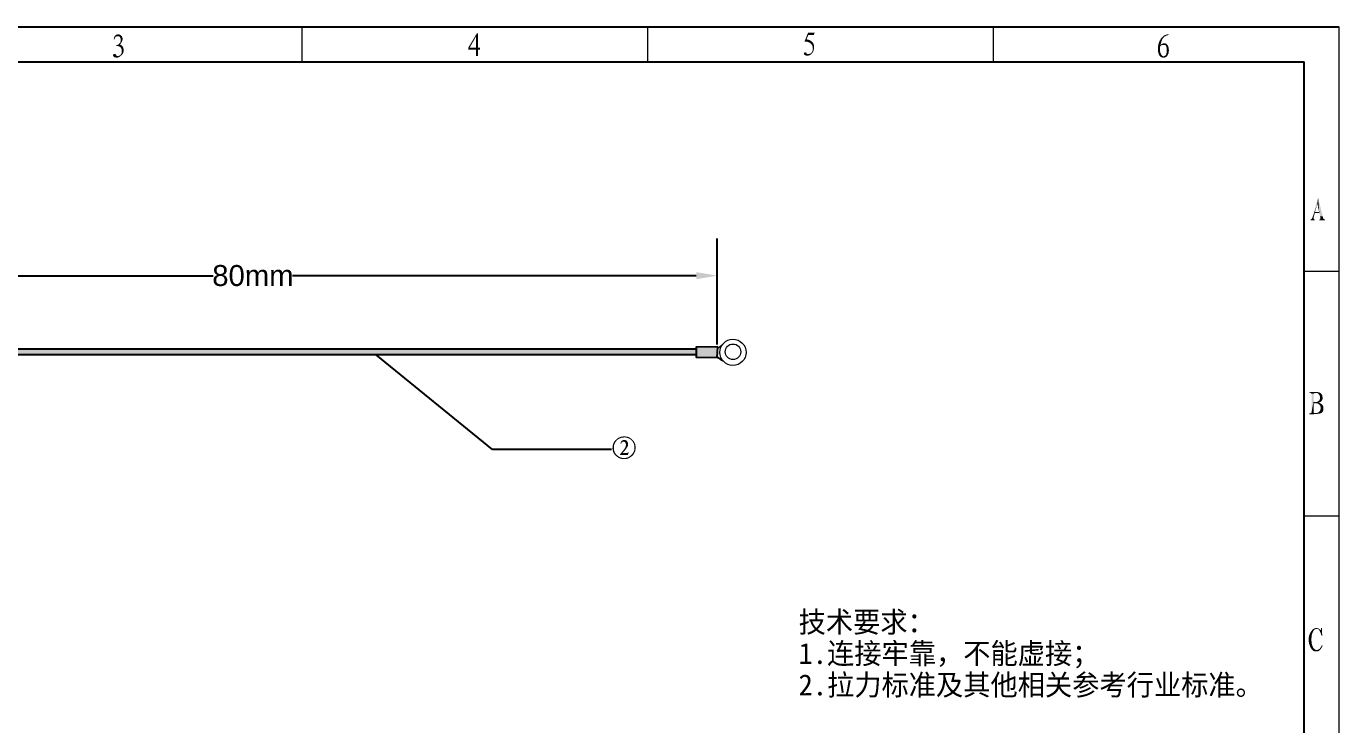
# Model space of a CAD drawing. Header units: millimetres. Extents: x 336 to 634, y 189 to 399.
# Drawn here: x 445.6 to 633.6, y 299.3 to 399.3 of the extents above; entities that cross this region are included whole.
import ezdxf

# ---------------------------------------------------------------- set-up
doc = ezdxf.new("R2010")
doc.units = ezdxf.units.MM
doc.dimstyles.get("Standard").update_dxf_attribs({"dimtxt": 3, "dimasz": 3, "dimexe": 0.18, "dimexo": 0.0625, "dimgap": 0.09, "dimtad": 1, "dimdsep": 46, "dimtxsty": 'Standard', "dimblk": '_FILLED', "dimblk1": '_FILLED', "dimblk2": '_FILLED', "dimcen": 0.09, "dimclrt": 5, "dimadec": 0, "dimazin": 0, "dimtol": 1, "dimtp": 0.01, "dimtm": 0.01, "dimtfac": 1, "dimtofl": 0, "dimtmove": 0, "dimatfit": 3, "dimldrblk": '_FILLED', "dimfxl": 1, "dimtolj": 1, "dimarcsym": 0})

# ---------------------------------------------------------------- blocks, each defined once
blk = doc.blocks.new('_FILLED')
at = {"color": 0, "linetype": 'ByBlock'}
blk.add_solid([(0, 0), (-1, 0.167), (-1, -0.167)], dxfattribs=at)
blk = doc.blocks.new('*D3')
at = {"color": 0, "lineweight": -2}
for p, q in [((411.54, 353.44), (411.54, 368.91)), ((544.51, 353.7), (544.51, 368.91)), ((414.54, 363.57), (472.34, 363.57)), ((541.51, 363.57), (483.72, 363.57))]:
    blk.add_line(p, q, dxfattribs=at)
at = {"layer": 'Defpoints', "color": 0}
for p in [(544.51, 363.57), (544.51, 351.84), (411.54, 351.58)]:
    blk.add_point(p, dxfattribs=at)
at = {"color": 0, "lineweight": -2, "xscale": 3, "yscale": 3, "zscale": 3, "rotation": 180}
blk.add_blockref('_FILLED', (411.54, 363.57), dxfattribs=at)
at = {"color": 0, "lineweight": -2, "xscale": 3, "yscale": 3, "zscale": 3}
blk.add_blockref('_FILLED', (544.51, 363.57), dxfattribs=at)
at = {"color": 0, "insert": (478.03, 363.57), "char_height": 3, "attachment_point": 5}
blk.add_mtext('\\A1;{\\fArial|b0|i0|c0|p32;80mm}', dxfattribs=at)

msp = doc.modelspace()

# ---------------------------------------------------------------- hatches: boundary and pattern name
h = msp.add_hatch(color=256)
h.set_gradient(color1=(255, 0, 0), one_color=1, tint=1)
h.paths.add_polyline_path([(414.52148, 353.0979), (541.51293, 353.0979), (541.51293, 352.23076), (414.52148, 352.23076)])
h = msp.add_hatch(color=256)
h.set_gradient(color1=(255, 255, 0), one_color=1, tint=1)
h.paths.add_polyline_path([(544.58008, 353.386), (541.51961, 353.35366), (541.51961, 351.91315), (544.51198, 351.84425)])

# ---------------------------------------------------------------- linework, layer by layer
at = {"color": 3, "linetype": 'Continuous'}
msp.add_line((336.54993, 399.17685), (633.54993, 399.17685), dxfattribs=at)
at = {"color": 7, "linetype": 'Continuous'}
for p, q in [((361.54993, 394.17685), (628.54993, 394.17685)), ((628.54993, 194.17685), (628.54993, 394.17685)), ((545.33191, 351.37568), (544.51541, 351.94141))]:
    msp.add_line(p, q, dxfattribs=at)
at = {"lineweight": 0}
msp.add_line((544.55673, 353.13816), (545.31239, 353.78531), dxfattribs=at)
for p, q in [((512.34032, 338.68534), (495.68128, 352.25347)), ((529.35272, 338.68534), (512.34032, 338.68534))]:
    msp.add_line(p, q)
at = {"color": 7, "linetype": 'Continuous', "const_width": 0.2}
for points in [[(485.04993, 394.17685), (485.04993, 399.17685)], [(534.54993, 394.17685), (534.54993, 399.17685)], [(584.04993, 394.17685), (584.04993, 399.17685)], [(628.54993, 364.17685), (633.54993, 364.17685)], [(628.54993, 329.17685), (633.54993, 329.17685)]]:
    msp.add_lwpolyline(points, dxfattribs=at)
at = {"color": 3, "linetype": 'Continuous', "const_width": 0.2}
msp.add_lwpolyline([(633.54993, 189.17685), (633.54993, 399.17685)], dxfattribs=at)
for points in [[(414.52148, 353.0979), (541.51293, 353.0979), (541.51293, 352.23076), (414.52148, 352.23076)], [(544.58008, 353.386), (541.51961, 353.35366), (541.51961, 351.91315), (544.51198, 351.84425)]]:
    msp.add_lwpolyline(points, close=True)
at = {"lineweight": 0}
for centre, radius in [((546.76948, 352.59222), 1.88323), ((546.77408, 352.6694), 1.1156)]:
    msp.add_circle(centre, radius, dxfattribs=at)
at = {"color": 3, "linetype": 'Continuous'}
for points in [[(458.25011, 397.51888), (458.09455, 397.38925), (458.12048, 397.54481)], [(458.09455, 397.38925), (458.25011, 397.51888), (458.22418, 397.38925)], [(458.27603, 397.62258), (458.12048, 397.54481), (458.1464, 397.67444)], [(458.12048, 397.54481), (458.27603, 397.62258), (458.25011, 397.51888)], [(458.37974, 397.75221), (458.1464, 397.67444), (458.19825, 397.77814)], [(458.37974, 397.75221), (458.32788, 397.70036), (458.1464, 397.67444)], [(458.1464, 397.67444), (458.32788, 397.70036), (458.27603, 397.62258)], [(458.58714, 397.85592), (458.19825, 397.77814), (458.25011, 397.88184)], [(458.58714, 397.85592), (458.50937, 397.82999), (458.19825, 397.77814)], [(458.50937, 397.82999), (458.43159, 397.80407), (458.19825, 397.77814)], [(458.19825, 397.77814), (458.43159, 397.80407), (458.37974, 397.75221)], [(459.20937, 397.90777), (458.25011, 397.88184), (458.32788, 397.95962)], [(458.58714, 397.85592), (458.25011, 397.88184), (459.20937, 397.90777)], [(459.02788, 398.0374), (459.13159, 397.98555), (458.32788, 397.95962)], [(459.02788, 398.0374), (458.32788, 397.95962), (458.40566, 398.0374)], [(458.32788, 397.95962), (459.13159, 397.98555), (459.20937, 397.90777)], [(458.40566, 398.0374), (458.48344, 398.06333), (458.95011, 398.08925)], [(458.40566, 398.0374), (458.95011, 398.08925), (459.02788, 398.0374)], [(458.95011, 398.08925), (458.48344, 398.06333), (458.56122, 398.08925)], [(458.87233, 398.11518), (458.56122, 398.08925), (458.71677, 398.11518)], [(458.56122, 398.08925), (458.87233, 398.11518), (458.95011, 398.08925)], [(458.69085, 397.85592), (458.58714, 397.85592), (459.20937, 397.90777)], [(458.79455, 397.85592), (458.69085, 397.85592), (459.20937, 397.90777)], [(458.87233, 397.82999), (458.79455, 397.85592), (459.20937, 397.90777)], [(458.82048, 396.68925), (458.89825, 396.79295), (459.15751, 396.87073)], [(458.82048, 396.68925), (459.15751, 396.87073), (459.00196, 396.66333)], [(458.87233, 397.82999), (459.20937, 397.90777), (459.28714, 397.80407)], [(459.28714, 397.80407), (458.95011, 397.77814), (458.87233, 397.82999)], [(459.15751, 396.87073), (458.89825, 396.79295), (459.00196, 396.89666)], [(459.00196, 397.70036), (458.95011, 397.77814), (459.28714, 397.80407)], [(459.00196, 397.70036), (459.28714, 397.80407), (459.339, 397.70036)], [(459.339, 397.70036), (459.05381, 397.62258), (459.00196, 397.70036)], [(459.00196, 396.89666), (459.05381, 397.02629), (459.26122, 397.05221)], [(459.00196, 396.89666), (459.26122, 397.05221), (459.15751, 396.87073)], [(459.05381, 397.62258), (459.339, 397.70036), (459.36492, 397.57073)], [(459.36492, 397.57073), (459.07974, 397.51888), (459.05381, 397.62258)], [(459.26122, 397.05221), (459.05381, 397.02629), (459.10566, 397.15592)], [(459.10566, 397.41518), (459.07974, 397.51888), (459.36492, 397.57073)], [(459.10566, 397.41518), (459.36492, 397.57073), (459.36492, 397.41518)], [(459.36492, 397.41518), (459.10566, 397.28555), (459.10566, 397.41518)], [(459.10566, 397.28555), (459.36492, 397.41518), (459.339, 397.2337)], [(459.339, 397.2337), (459.10566, 397.15592), (459.10566, 397.28555)], [(459.10566, 397.15592), (459.339, 397.2337), (459.26122, 397.05221)], [(510.26571, 398.27873), (509.98053, 397.81206), (508.89164, 396.25651)], [(510.26571, 398.27873), (508.89164, 396.25651), (510.11016, 398.27873)], [(508.89164, 396.25651), (509.98053, 397.81206), (509.07312, 396.23058)], [(509.98053, 396.23058), (509.98053, 397.81206), (510.26571, 398.27873)], [(509.98053, 396.23058), (510.26571, 398.27873), (510.26571, 396.23058)], [(557.56038, 398.02746), (557.01593, 397.09413), (557.50853, 398.33858)], [(557.56038, 398.02746), (557.30112, 397.40524), (557.01593, 397.09413)], [(557.30112, 397.40524), (557.56038, 397.35339), (557.01593, 397.09413)], [(557.56038, 397.35339), (557.76779, 397.27561), (557.01593, 397.09413)], [(557.76779, 397.27561), (557.94927, 397.17191), (557.01593, 397.09413)], [(557.17149, 397.09413), (557.01593, 397.09413), (557.94927, 397.17191)], [(557.30112, 397.06821), (557.17149, 397.09413), (557.94927, 397.17191)], [(557.43075, 397.04228), (557.30112, 397.06821), (557.94927, 397.17191)], [(557.43075, 397.04228), (557.94927, 397.17191), (558.10482, 397.04228)], [(558.10482, 397.04228), (557.53445, 397.01635), (557.43075, 397.04228)], [(557.50853, 398.33858), (558.46779, 398.33858), (557.56038, 398.02746)], [(557.66408, 396.9645), (557.53445, 397.01635), (558.10482, 397.04228)], [(557.56038, 398.02746), (558.46779, 398.33858), (558.33816, 398.02746)], [(557.74186, 396.91265), (557.66408, 396.9645), (558.10482, 397.04228)], [(557.74186, 396.91265), (558.10482, 397.04228), (558.23445, 396.91265)], [(558.23445, 396.91265), (557.84556, 396.8608), (557.74186, 396.91265)], [(557.92334, 396.78302), (557.84556, 396.8608), (558.23445, 396.91265)], [(557.92334, 396.78302), (558.23445, 396.91265), (558.31223, 396.73117)], [(608.10015, 397.00036), (607.71126, 396.79295), (607.78904, 397.02629)], [(608.10015, 397.00036), (608.0483, 396.84481), (607.71126, 396.79295)], [(607.71126, 396.79295), (608.0483, 396.84481), (607.99644, 396.71518)], [(608.152, 397.18184), (607.78904, 397.02629), (607.89274, 397.25962)], [(607.78904, 397.02629), (608.152, 397.18184), (608.10015, 397.00036)], [(608.22978, 397.36333), (607.89274, 397.25962), (608.02237, 397.46703)], [(607.89274, 397.25962), (608.22978, 397.36333), (608.152, 397.18184)], [(608.41126, 397.64851), (608.30756, 397.51888), (608.02237, 397.46703)], [(608.41126, 397.64851), (608.02237, 397.46703), (608.152, 397.64851)], [(608.02237, 397.46703), (608.30756, 397.51888), (608.22978, 397.36333)], [(608.54089, 397.77814), (608.152, 397.64851), (608.33348, 397.80407)], [(608.152, 397.64851), (608.54089, 397.77814), (608.41126, 397.64851)], [(608.80015, 397.9337), (608.33348, 397.80407), (608.51496, 397.95962)], [(608.80015, 397.9337), (608.67052, 397.85592), (608.33348, 397.80407)], [(608.33348, 397.80407), (608.67052, 397.85592), (608.54089, 397.77814)], [(609.13718, 398.01147), (608.51496, 397.95962), (608.69644, 398.0374)], [(609.13718, 398.01147), (608.9557, 397.98555), (608.51496, 397.95962)], [(608.51496, 397.95962), (608.9557, 397.98555), (608.80015, 397.9337)], [(608.69644, 398.0374), (608.90385, 398.11518), (609.13718, 398.1411)], [(608.69644, 398.0374), (609.13718, 398.1411), (609.13718, 398.01147)], [(458.40566, 395.2374), (458.01677, 395.18555), (458.06862, 395.2374)], [(458.01677, 395.18555), (458.40566, 395.2374), (458.43159, 395.18555)], [(458.43159, 395.18555), (458.48344, 395.10777), (458.01677, 395.08184)], [(458.43159, 395.18555), (458.01677, 395.08184), (458.01677, 395.18555)], [(458.01677, 395.05592), (458.01677, 395.08184), (458.48344, 395.10777)], [(458.0427, 395.00407), (458.01677, 395.05592), (458.48344, 395.10777)], [(458.0427, 395.00407), (458.48344, 395.10777), (458.50937, 395.00407)], [(458.50937, 395.00407), (458.06862, 394.95222), (458.0427, 395.00407)], [(458.35381, 395.26333), (458.06862, 395.2374), (458.12048, 395.28925)], [(458.06862, 395.2374), (458.35381, 395.26333), (458.40566, 395.2374)], [(459.00196, 394.95222), (458.06862, 394.95222), (458.50937, 395.00407)], [(459.00196, 394.95222), (458.12048, 394.90036), (458.06862, 394.95222)], [(458.27603, 395.31518), (458.12048, 395.28925), (458.19825, 395.31518)], [(458.12048, 395.28925), (458.27603, 395.31518), (458.35381, 395.26333)], [(458.12048, 394.90036), (459.00196, 394.95222), (458.8464, 394.87444)], [(458.58714, 396.58555), (459.23529, 396.5337), (458.48344, 396.45592)], [(458.58714, 396.58555), (458.48344, 396.45592), (458.48344, 396.58555)], [(458.69085, 396.45592), (458.48344, 396.45592), (459.23529, 396.5337)], [(459.00196, 394.95222), (458.50937, 395.00407), (458.71677, 395.02999)], [(459.13159, 396.61147), (458.58714, 396.58555), (458.69085, 396.6374)], [(458.58714, 396.58555), (459.13159, 396.61147), (459.23529, 396.5337)], [(459.00196, 396.66333), (458.69085, 396.6374), (458.82048, 396.68925)], [(458.69085, 396.6374), (459.00196, 396.66333), (459.13159, 396.61147)], [(458.69085, 396.45592), (459.23529, 396.5337), (459.31307, 396.42999)], [(459.31307, 396.42999), (458.8464, 396.40407), (458.69085, 396.45592)], [(459.00196, 394.95222), (458.71677, 395.02999), (458.89825, 395.05592)], [(458.8464, 396.40407), (459.31307, 396.42999), (459.39085, 396.35221)], [(459.39085, 396.35221), (458.97603, 396.32629), (458.8464, 396.40407)], [(459.18344, 395.10777), (458.89825, 395.05592), (459.02788, 395.1337)], [(458.89825, 395.05592), (459.18344, 395.10777), (459.00196, 394.95222)], [(459.07974, 396.24851), (458.97603, 396.32629), (459.39085, 396.35221)], [(459.02788, 395.1337), (459.10566, 395.2374), (459.339, 395.26333)], [(459.02788, 395.1337), (459.339, 395.26333), (459.18344, 395.10777)], [(459.07974, 396.24851), (459.39085, 396.35221), (459.4427, 396.24851)], [(459.4427, 396.24851), (459.15751, 396.14481), (459.07974, 396.24851)], [(459.339, 395.26333), (459.10566, 395.2374), (459.18344, 395.3411)], [(459.15751, 396.14481), (459.4427, 396.24851), (459.49455, 396.11888)], [(459.49455, 396.11888), (459.20937, 396.0411), (459.15751, 396.14481)], [(459.4427, 395.41888), (459.18344, 395.3411), (459.23529, 395.47073)], [(459.18344, 395.3411), (459.4427, 395.41888), (459.339, 395.26333)], [(459.20937, 396.0411), (459.49455, 396.11888), (459.52048, 395.96333)], [(459.52048, 395.96333), (459.26122, 395.88555), (459.20937, 396.0411)], [(459.49455, 395.60036), (459.23529, 395.47073), (459.26122, 395.60036)], [(459.23529, 395.47073), (459.49455, 395.60036), (459.4427, 395.41888)], [(459.26122, 395.88555), (459.52048, 395.96333), (459.52048, 395.78184)], [(459.52048, 395.78184), (459.26122, 395.75592), (459.26122, 395.88555)], [(459.26122, 395.60036), (459.26122, 395.75592), (459.52048, 395.78184)], [(459.26122, 395.60036), (459.52048, 395.78184), (459.49455, 395.60036)], [(509.07312, 396.23058), (508.89164, 395.91947), (508.89164, 396.25651)], [(510.26571, 396.23058), (510.5509, 396.23058), (508.89164, 395.91947)], [(509.98053, 396.23058), (510.26571, 396.23058), (508.89164, 395.91947)], [(509.07312, 396.23058), (509.98053, 396.23058), (508.89164, 395.91947)], [(509.98053, 395.91947), (508.89164, 395.91947), (510.5509, 396.23058)], [(510.26571, 395.91947), (509.98053, 395.91947), (510.5509, 396.23058)], [(510.26571, 395.91947), (509.98053, 395.01206), (509.98053, 395.91947)], [(509.98053, 395.01206), (510.26571, 395.91947), (510.26571, 395.01206)], [(510.26571, 395.91947), (510.5509, 396.23058), (510.5509, 395.91947)], [(557.32705, 395.38302), (556.91223, 395.35709), (556.93816, 395.40895)], [(556.93816, 395.30524), (556.91223, 395.35709), (557.32705, 395.38302)], [(557.24927, 395.48673), (556.93816, 395.43487), (556.96408, 395.48673)], [(556.93816, 395.43487), (557.24927, 395.48673), (557.30112, 395.43487)], [(557.30112, 395.43487), (556.93816, 395.40895), (556.93816, 395.43487)], [(556.93816, 395.40895), (557.30112, 395.43487), (557.32705, 395.38302)], [(556.93816, 395.30524), (557.32705, 395.38302), (557.35297, 395.27932)], [(557.35297, 395.27932), (556.96408, 395.25339), (556.93816, 395.30524)], [(557.19742, 395.51265), (556.96408, 395.48673), (557.01593, 395.51265)], [(556.96408, 395.48673), (557.19742, 395.51265), (557.24927, 395.48673)], [(557.35297, 395.27932), (557.97519, 395.27932), (556.96408, 395.25339)], [(556.99001, 395.20154), (556.96408, 395.25339), (557.97519, 395.27932)], [(556.99001, 395.20154), (557.97519, 395.27932), (557.81964, 395.17561)], [(557.81964, 395.17561), (557.04186, 395.14969), (556.99001, 395.20154)], [(557.01593, 395.51265), (557.11964, 395.53858), (557.19742, 395.51265)], [(557.11964, 395.12376), (557.04186, 395.14969), (557.81964, 395.17561)], [(557.19742, 395.09784), (557.11964, 395.12376), (557.81964, 395.17561)], [(557.19742, 395.09784), (557.81964, 395.17561), (557.66408, 395.09784)], [(557.66408, 395.09784), (557.32705, 395.07191), (557.19742, 395.09784)], [(557.32705, 395.07191), (557.66408, 395.09784), (557.4826, 395.07191)], [(557.5863, 395.30524), (557.35297, 395.27932), (557.4826, 395.30524)], [(557.97519, 395.27932), (557.35297, 395.27932), (557.5863, 395.30524)], [(557.5863, 395.30524), (557.69001, 395.33117), (558.10482, 395.43487)], [(557.5863, 395.30524), (558.10482, 395.43487), (557.97519, 395.27932)], [(557.69001, 395.33117), (557.76779, 395.35709), (558.10482, 395.43487)], [(557.76779, 395.35709), (557.84556, 395.38302), (558.10482, 395.43487)], [(557.84556, 395.38302), (557.92334, 395.40895), (558.10482, 395.43487)], [(558.31223, 396.73117), (558.02705, 396.65339), (557.92334, 396.78302)], [(558.10482, 395.43487), (557.92334, 395.40895), (557.97519, 395.4608)], [(557.97519, 395.4608), (558.02705, 395.51265), (558.23445, 395.59043)], [(557.97519, 395.4608), (558.23445, 395.59043), (558.10482, 395.43487)], [(558.02705, 396.65339), (558.31223, 396.73117), (558.36408, 396.52376)], [(558.36408, 396.52376), (558.13075, 396.49784), (558.02705, 396.65339)], [(558.23445, 395.59043), (558.02705, 395.51265), (558.10482, 395.64228)], [(558.10482, 395.64228), (558.15668, 395.77191), (558.31223, 395.79784)], [(558.10482, 395.64228), (558.31223, 395.79784), (558.23445, 395.59043)], [(558.1826, 396.31635), (558.13075, 396.49784), (558.36408, 396.52376)], [(558.31223, 395.79784), (558.15668, 395.77191), (558.1826, 395.95339)], [(558.1826, 396.31635), (558.36408, 396.52376), (558.39001, 396.2645)], [(558.39001, 396.2645), (558.20853, 396.13487), (558.1826, 396.31635)], [(558.36408, 396.03117), (558.1826, 395.95339), (558.20853, 396.13487)], [(558.1826, 395.95339), (558.36408, 396.03117), (558.31223, 395.79784)], [(558.20853, 396.13487), (558.39001, 396.2645), (558.36408, 396.03117)], [(608.0483, 396.50777), (607.60756, 396.30036), (607.65941, 396.5337)], [(608.0483, 396.50777), (607.97052, 396.42999), (607.60756, 396.30036)], [(607.97052, 396.42999), (607.91867, 396.32629), (607.60756, 396.30036)], [(607.60756, 396.30036), (607.91867, 396.32629), (607.91867, 396.24851)], [(607.91867, 396.24851), (607.60756, 396.0411), (607.60756, 396.30036)], [(607.91867, 396.24851), (607.91867, 396.17073), (607.60756, 396.0411)], [(607.60756, 396.0411), (607.91867, 396.17073), (607.89274, 396.0411)], [(607.89274, 396.0411), (607.89274, 395.91147), (607.60756, 395.78184)], [(607.89274, 396.0411), (607.60756, 395.78184), (607.60756, 396.0411)], [(607.60756, 395.78184), (607.89274, 395.91147), (607.91867, 395.75592)], [(607.91867, 395.75592), (607.65941, 395.54851), (607.60756, 395.78184)], [(607.99644, 396.71518), (607.65941, 396.5337), (607.71126, 396.79295)], [(607.99644, 396.71518), (607.97052, 396.61147), (607.65941, 396.5337)], [(608.35941, 396.61147), (608.22978, 396.58555), (607.65941, 396.5337)], [(607.97052, 396.61147), (608.35941, 396.61147), (607.65941, 396.5337)], [(608.22978, 396.58555), (608.12607, 396.55962), (607.65941, 396.5337)], [(607.65941, 396.5337), (608.12607, 396.55962), (608.0483, 396.50777)], [(607.91867, 395.75592), (607.94459, 395.62629), (607.65941, 395.54851)], [(607.65941, 395.54851), (607.94459, 395.62629), (607.97052, 395.47073)], [(607.97052, 395.47073), (607.71126, 395.3411), (607.65941, 395.54851)], [(607.71126, 395.3411), (607.97052, 395.47073), (608.0483, 395.3411)], [(608.0483, 395.3411), (607.78904, 395.15962), (607.71126, 395.3411)], [(608.0483, 395.3411), (608.10015, 395.21147), (607.78904, 395.15962)], [(607.78904, 395.15962), (608.10015, 395.21147), (608.17793, 395.10777)], [(608.17793, 395.10777), (607.84089, 395.05592), (607.78904, 395.15962)], [(607.84089, 395.05592), (608.17793, 395.10777), (608.2557, 395.02999)], [(608.2557, 395.02999), (607.91867, 395.00407), (607.84089, 395.05592)], [(607.91867, 395.00407), (608.2557, 395.02999), (608.33348, 395.00407)], [(608.33348, 395.00407), (607.97052, 394.92629), (607.91867, 395.00407)], [(608.82607, 396.76703), (608.92978, 396.66333), (607.97052, 396.61147)], [(608.82607, 396.76703), (607.97052, 396.61147), (608.20385, 396.76703)], [(608.35941, 396.61147), (607.97052, 396.61147), (608.92978, 396.66333)], [(608.33348, 395.00407), (608.41126, 394.97814), (607.97052, 394.92629)], [(608.41126, 394.97814), (608.87793, 394.95221), (607.97052, 394.92629)], [(608.0483, 394.87444), (607.97052, 394.92629), (608.87793, 394.95221)], [(608.12607, 394.84851), (608.0483, 394.87444), (608.87793, 394.95221)], [(608.12607, 394.84851), (608.87793, 394.95221), (608.72237, 394.84851)], [(608.20385, 396.76703), (608.28163, 396.79295), (608.69644, 396.81888)], [(608.20385, 396.76703), (608.69644, 396.81888), (608.82607, 396.76703)], [(608.56681, 396.81888), (608.69644, 396.81888), (608.28163, 396.79295)], [(608.46311, 396.81888), (608.56681, 396.81888), (608.28163, 396.79295)], [(608.46311, 396.81888), (608.28163, 396.79295), (608.35941, 396.81888)], [(608.51496, 396.61147), (608.35941, 396.61147), (608.92978, 396.66333)], [(608.41126, 394.97814), (608.48904, 395.00407), (608.98163, 395.08184)], [(608.41126, 394.97814), (608.98163, 395.08184), (608.87793, 394.95221)], [(608.48904, 395.00407), (608.56681, 395.02999), (608.98163, 395.08184)], [(608.59274, 396.61147), (608.51496, 396.61147), (608.92978, 396.66333)], [(608.98163, 395.08184), (608.56681, 395.02999), (608.67052, 395.08184)], [(608.67052, 396.58555), (608.59274, 396.61147), (608.92978, 396.66333)], [(608.67052, 396.58555), (608.92978, 396.66333), (609.00756, 396.55962)], [(609.00756, 396.55962), (608.7483, 396.50777), (608.67052, 396.58555)], [(608.67052, 395.08184), (608.72237, 395.1337), (609.05941, 395.2374)], [(608.67052, 395.08184), (609.05941, 395.2374), (608.98163, 395.08184)], [(608.72237, 395.1337), (608.77422, 395.21147), (609.05941, 395.2374)], [(608.77422, 396.45592), (608.7483, 396.50777), (609.00756, 396.55962)], [(608.77422, 396.45592), (609.00756, 396.55962), (609.08533, 396.40407)], [(609.08533, 396.40407), (608.82607, 396.35221), (608.77422, 396.45592)], [(609.05941, 395.2374), (608.77422, 395.21147), (608.80015, 395.28925)], [(608.80015, 395.28925), (608.82607, 395.36703), (609.13718, 395.41888)], [(608.80015, 395.28925), (609.13718, 395.41888), (609.05941, 395.2374)], [(608.852, 396.22258), (608.82607, 396.35221), (609.08533, 396.40407)], [(609.13718, 395.41888), (608.82607, 395.36703), (608.852, 395.49666)], [(608.852, 396.22258), (609.08533, 396.40407), (609.13718, 396.22258)], [(609.13718, 396.22258), (608.87793, 396.09295), (608.852, 396.22258)], [(608.852, 395.62629), (608.87793, 395.75592), (609.18904, 395.8337)], [(608.852, 395.62629), (609.18904, 395.8337), (609.16311, 395.60036)], [(609.16311, 395.60036), (608.852, 395.49666), (608.852, 395.62629)], [(608.852, 395.49666), (609.16311, 395.60036), (609.13718, 395.41888)], [(608.87793, 396.09295), (609.13718, 396.22258), (609.16311, 396.0411)], [(609.16311, 396.0411), (608.87793, 395.9374), (608.87793, 396.09295)], [(608.87793, 395.9374), (609.16311, 396.0411), (609.18904, 395.8337)], [(609.18904, 395.8337), (608.87793, 395.75592), (608.87793, 395.9374)], [(458.8464, 394.87444), (458.19825, 394.84851), (458.12048, 394.90036)], [(458.30196, 394.82258), (458.19825, 394.84851), (458.8464, 394.87444)], [(458.40566, 394.79666), (458.30196, 394.82258), (458.8464, 394.87444)], [(458.53529, 394.79666), (458.40566, 394.79666), (458.8464, 394.87444)], [(458.53529, 394.79666), (458.8464, 394.87444), (458.69085, 394.79666)], [(608.72237, 394.84851), (608.20385, 394.82258), (608.12607, 394.84851)], [(608.30756, 394.79666), (608.20385, 394.82258), (608.72237, 394.84851)], [(608.38533, 394.79666), (608.30756, 394.79666), (608.72237, 394.84851)], [(608.38533, 394.79666), (608.72237, 394.84851), (608.56681, 394.79666)], [(630.44493, 373.85753), (629.79678, 372.04271), (630.54863, 374.76493)], [(630.70419, 372.69086), (630.44493, 373.85753), (630.54863, 374.76493)], [(630.73011, 372.53531), (630.70419, 372.69086), (630.54863, 374.76493)], [(630.75604, 372.40568), (630.73011, 372.53531), (630.54863, 374.76493)], [(630.78197, 372.27605), (630.75604, 372.40568), (630.54863, 374.76493)], [(630.80789, 372.17234), (630.78197, 372.27605), (630.54863, 374.76493)], [(630.83382, 372.06864), (630.80789, 372.17234), (630.54863, 374.76493)], [(630.83382, 372.06864), (630.54863, 374.76493), (631.22271, 372.04271)], [(629.719, 371.86123), (629.79678, 372.04271), (630.08197, 372.53531)], [(629.719, 371.86123), (630.08197, 372.53531), (629.90048, 371.86123)], [(630.44493, 373.85753), (630.10789, 372.69086), (629.79678, 372.04271)], [(630.10789, 372.69086), (630.08197, 372.53531), (629.79678, 372.04271)], [(630.10789, 372.69086), (630.70419, 372.69086), (630.08197, 372.53531)], [(630.73011, 372.53531), (630.08197, 372.53531), (630.70419, 372.69086)], [(629.97826, 371.65382), (629.48567, 371.60197), (629.56345, 371.65382)], [(629.48567, 371.60197), (629.97826, 371.65382), (630.08197, 371.60197)], [(630.08197, 371.60197), (629.48567, 371.49827), (629.48567, 371.60197)], [(629.48567, 371.49827), (630.08197, 371.60197), (630.08197, 371.49827)], [(629.92641, 371.70568), (629.56345, 371.65382), (629.64122, 371.7316)], [(629.56345, 371.65382), (629.92641, 371.70568), (629.97826, 371.65382)], [(629.90048, 371.86123), (629.90048, 371.78345), (629.64122, 371.7316)], [(629.90048, 371.86123), (629.64122, 371.7316), (629.719, 371.86123)], [(629.64122, 371.7316), (629.90048, 371.78345), (629.92641, 371.70568)], [(631.43011, 371.6279), (630.73011, 371.60197), (630.80789, 371.6279)], [(630.73011, 371.60197), (631.43011, 371.6279), (631.53382, 371.60197)], [(631.53382, 371.60197), (630.73011, 371.49827), (630.73011, 371.60197)], [(630.73011, 371.49827), (631.53382, 371.60197), (631.53382, 371.49827)], [(630.80789, 371.6279), (630.85974, 371.65382), (631.37826, 371.67975)], [(630.80789, 371.6279), (631.37826, 371.67975), (631.43011, 371.6279)], [(631.22271, 372.04271), (630.85974, 371.91308), (630.83382, 372.06864)], [(630.85974, 371.91308), (631.22271, 372.04271), (631.24863, 371.88716)], [(631.24863, 371.88716), (630.88567, 371.78345), (630.85974, 371.91308)], [(631.32641, 371.70568), (631.37826, 371.67975), (630.85974, 371.65382)], [(631.32641, 371.70568), (630.85974, 371.65382), (630.88567, 371.70568)], [(630.88567, 371.78345), (631.24863, 371.88716), (631.30048, 371.78345)], [(631.30048, 371.78345), (630.88567, 371.70568), (630.88567, 371.78345)], [(630.88567, 371.70568), (631.30048, 371.78345), (631.32641, 371.70568)], [(630.20778, 346.92947), (630.41519, 346.90354), (629.27445, 346.82576)], [(630.20778, 346.92947), (629.27445, 346.82576), (629.27445, 346.92947)], [(630.41519, 346.90354), (630.6226, 346.87762), (629.27445, 346.82576)], [(629.27445, 346.82576), (630.6226, 346.87762), (630.80408, 346.82576)], [(630.80408, 346.82576), (629.40408, 346.79984), (629.27445, 346.82576)], [(629.50778, 346.77391), (629.40408, 346.79984), (630.80408, 346.82576)], [(630.13001, 346.77391), (629.50778, 346.77391), (630.80408, 346.82576)], [(630.13001, 346.77391), (629.55964, 346.72206), (629.50778, 346.77391)], [(630.13001, 346.77391), (630.05223, 346.74799), (629.55964, 346.72206)], [(629.55964, 346.72206), (630.05223, 346.74799), (629.97445, 346.72206)], [(629.97445, 346.72206), (629.61149, 346.67021), (629.55964, 346.72206)], [(629.61149, 346.67021), (629.97445, 346.72206), (629.89667, 346.67021)], [(629.89667, 346.67021), (629.89667, 345.52947), (629.61149, 344.02577)], [(629.89667, 346.67021), (629.61149, 344.02577), (629.61149, 346.67021)], [(630.23371, 346.77391), (630.13001, 346.77391), (630.80408, 346.82576)], [(630.33741, 346.77391), (630.23371, 346.77391), (630.80408, 346.82576)], [(630.44112, 346.74799), (630.33741, 346.77391), (630.80408, 346.82576)], [(630.44112, 346.74799), (630.80408, 346.82576), (630.93371, 346.72206)], [(630.93371, 346.72206), (630.54482, 346.69613), (630.44112, 346.74799)], [(630.6226, 346.61836), (630.54482, 346.69613), (630.93371, 346.72206)], [(630.6226, 346.61836), (630.93371, 346.72206), (631.03741, 346.61836)], [(631.03741, 346.61836), (630.70038, 346.54058), (630.6226, 346.61836)], [(630.70038, 346.54058), (631.03741, 346.61836), (631.14112, 346.48873)], [(631.14112, 346.48873), (630.77815, 346.41095), (630.70038, 346.54058)], [(630.77815, 346.41095), (631.14112, 346.48873), (631.16704, 346.30725)], [(631.16704, 346.30725), (630.80408, 346.28132), (630.77815, 346.41095)], [(630.80408, 346.28132), (631.16704, 346.30725), (631.19297, 346.12576)], [(631.19297, 346.12576), (630.80408, 346.09984), (630.80408, 346.28132)], [(630.80408, 346.09984), (631.19297, 346.12576), (631.19297, 345.94428)], [(631.19297, 345.94428), (630.80408, 345.91836), (630.80408, 346.09984)], [(629.89667, 345.52947), (629.94852, 345.50354), (629.61149, 344.02577)], [(629.94852, 345.50354), (629.89667, 345.27021), (629.61149, 344.02577)], [(629.61149, 344.02577), (629.89667, 345.27021), (629.89667, 344.02577)], [(629.94852, 345.50354), (630.00038, 345.47762), (629.89667, 345.27021)], [(630.07815, 345.47762), (630.18186, 345.45169), (629.89667, 345.27021)], [(630.00038, 345.47762), (630.07815, 345.47762), (629.89667, 345.27021)], [(630.18186, 345.45169), (629.94852, 345.29614), (629.89667, 345.27021)], [(630.83001, 345.45169), (630.70038, 345.39984), (629.94852, 345.29614)], [(630.18186, 345.45169), (630.83001, 345.45169), (629.94852, 345.29614)], [(630.70038, 345.39984), (630.59667, 345.37391), (629.94852, 345.29614)], [(630.59667, 345.37391), (630.23371, 345.32206), (629.94852, 345.29614)], [(630.00038, 345.29614), (629.94852, 345.29614), (630.23371, 345.32206)], [(630.00038, 345.29614), (630.23371, 345.32206), (630.10408, 345.29614)], [(630.18186, 345.45169), (630.28556, 345.47762), (630.93371, 345.50354)], [(630.18186, 345.45169), (630.93371, 345.50354), (630.83001, 345.45169)], [(630.59667, 345.37391), (630.7263, 345.34799), (630.23371, 345.32206)], [(630.36334, 345.29614), (630.23371, 345.32206), (630.7263, 345.34799)], [(630.93371, 345.50354), (630.28556, 345.47762), (630.38926, 345.50354)], [(630.36334, 345.29614), (630.7263, 345.34799), (630.85593, 345.29614)], [(630.85593, 345.29614), (630.46704, 345.27021), (630.36334, 345.29614)], [(630.38926, 345.50354), (630.49297, 345.52947), (631.01149, 345.58132)], [(630.38926, 345.50354), (631.01149, 345.58132), (630.93371, 345.50354)], [(630.59667, 345.21836), (630.46704, 345.27021), (630.85593, 345.29614)], [(631.01149, 345.58132), (630.49297, 345.52947), (630.59667, 345.60725)], [(631.08926, 345.6591), (630.59667, 345.60725), (630.70038, 345.68502)], [(630.59667, 345.60725), (631.08926, 345.6591), (631.01149, 345.58132)], [(630.59667, 345.21836), (630.85593, 345.29614), (630.98556, 345.21836)], [(630.98556, 345.21836), (630.70038, 345.14058), (630.59667, 345.21836)], [(631.14112, 345.78873), (630.70038, 345.68502), (630.75223, 345.78873)], [(630.70038, 345.68502), (631.14112, 345.78873), (631.08926, 345.6591)], [(630.70038, 345.14058), (630.98556, 345.21836), (631.11519, 345.14058)], [(631.11519, 345.14058), (630.77815, 345.03688), (630.70038, 345.14058)], [(630.70038, 344.07762), (630.80408, 344.18132), (631.27075, 344.20725)], [(630.70038, 344.07762), (631.27075, 344.20725), (631.19297, 344.07762)], [(630.75223, 345.78873), (630.80408, 345.91836), (631.19297, 345.94428)], [(630.75223, 345.78873), (631.19297, 345.94428), (631.14112, 345.78873)], [(630.77815, 345.03688), (631.11519, 345.14058), (631.19297, 345.03688)], [(631.19297, 345.03688), (630.85593, 344.93317), (630.77815, 345.03688)], [(631.27075, 344.20725), (630.80408, 344.18132), (630.85593, 344.31095)], [(630.85593, 344.93317), (631.19297, 345.03688), (631.27075, 344.90725)], [(631.27075, 344.90725), (630.90778, 344.77762), (630.85593, 344.93317)], [(631.3226, 344.3628), (630.85593, 344.31095), (630.90778, 344.44058)], [(630.85593, 344.31095), (631.3226, 344.3628), (631.27075, 344.20725)], [(630.90778, 344.77762), (631.27075, 344.90725), (631.3226, 344.75169)], [(631.3226, 344.75169), (630.90778, 344.62206), (630.90778, 344.77762)], [(630.90778, 344.62206), (631.3226, 344.75169), (631.3226, 344.57021)], [(631.3226, 344.57021), (630.90778, 344.44058), (630.90778, 344.62206)], [(630.90778, 344.44058), (631.3226, 344.57021), (631.3226, 344.3628)], [(629.27445, 343.84428), (629.40408, 343.87021), (631.01149, 343.89613)], [(629.27445, 343.84428), (631.01149, 343.89613), (630.88186, 343.84428)], [(630.88186, 343.84428), (630.7263, 343.81836), (629.27445, 343.74058)], [(630.88186, 343.84428), (629.27445, 343.74058), (629.27445, 343.84428)], [(630.7263, 343.81836), (630.51889, 343.79243), (629.27445, 343.74058)], [(630.51889, 343.79243), (630.25964, 343.7665), (629.27445, 343.74058)], [(629.63741, 343.74058), (629.27445, 343.74058), (630.25964, 343.7665)], [(630.33741, 343.89613), (631.01149, 343.89613), (629.40408, 343.87021)], [(630.15593, 343.89613), (630.33741, 343.89613), (629.40408, 343.87021)], [(630.05223, 343.89613), (630.15593, 343.89613), (629.40408, 343.87021)], [(630.00038, 343.89613), (630.05223, 343.89613), (629.40408, 343.87021)], [(630.00038, 343.89613), (629.40408, 343.87021), (629.50778, 343.89613)], [(629.97445, 343.92206), (629.50778, 343.89613), (629.58556, 343.94799)], [(629.50778, 343.89613), (629.97445, 343.92206), (630.00038, 343.89613)], [(629.89667, 344.02577), (629.9226, 343.97391), (629.58556, 343.94799)], [(629.89667, 344.02577), (629.58556, 343.94799), (629.61149, 344.02577)], [(629.58556, 343.94799), (629.9226, 343.97391), (629.97445, 343.92206)], [(629.63741, 343.74058), (630.25964, 343.7665), (629.97445, 343.74058)], [(630.33741, 343.89613), (630.41519, 343.92206), (631.08926, 343.94799)], [(630.33741, 343.89613), (631.08926, 343.94799), (631.01149, 343.89613)], [(631.08926, 343.94799), (630.41519, 343.92206), (630.51889, 343.94799)], [(630.51889, 343.94799), (630.59667, 343.99984), (631.19297, 344.07762)], [(630.51889, 343.94799), (631.19297, 344.07762), (631.08926, 343.94799)], [(631.19297, 344.07762), (630.59667, 343.99984), (630.70038, 344.07762)], [(629.71343, 312.33086), (629.27269, 312.0716), (629.3764, 312.33086)], [(629.27269, 312.0716), (629.71343, 312.33086), (629.63566, 312.0716)], [(629.79121, 312.53826), (629.3764, 312.33086), (629.50603, 312.56419)], [(629.3764, 312.33086), (629.79121, 312.53826), (629.71343, 312.33086)], [(629.84306, 312.64197), (629.50603, 312.56419), (629.5838, 312.66789)], [(629.50603, 312.56419), (629.84306, 312.64197), (629.79121, 312.53826)], [(629.89491, 312.74567), (629.5838, 312.66789), (629.66158, 312.7716)], [(629.5838, 312.66789), (629.89491, 312.74567), (629.84306, 312.64197)], [(629.97269, 312.82345), (629.66158, 312.7716), (629.71343, 312.84937)], [(629.66158, 312.7716), (629.97269, 312.82345), (629.89491, 312.74567)], [(630.0764, 312.92715), (630.02454, 312.8753), (629.71343, 312.84937)], [(630.0764, 312.92715), (629.71343, 312.84937), (629.79121, 312.92715)], [(629.71343, 312.84937), (630.02454, 312.8753), (629.97269, 312.82345)], [(630.1801, 312.979), (630.12825, 312.95308), (629.79121, 312.92715)], [(630.1801, 312.979), (629.79121, 312.92715), (629.86899, 312.979)], [(629.79121, 312.92715), (630.12825, 312.95308), (630.0764, 312.92715)], [(630.25788, 313.00493), (629.86899, 312.979), (629.92084, 313.03086)], [(629.86899, 312.979), (630.25788, 313.00493), (630.1801, 312.979)], [(630.56899, 313.05678), (629.92084, 313.03086), (629.99862, 313.05678)], [(630.25788, 313.00493), (629.92084, 313.03086), (630.56899, 313.05678)], [(629.99862, 313.05678), (630.05047, 313.08271), (630.43936, 313.10863)], [(629.99862, 313.05678), (630.43936, 313.10863), (630.56899, 313.05678)], [(630.36158, 313.10863), (630.43936, 313.10863), (630.05047, 313.08271)], [(630.2838, 313.10863), (630.36158, 313.10863), (630.05047, 313.08271)], [(630.2838, 313.10863), (630.05047, 313.08271), (630.1801, 313.10863)], [(630.36158, 313.00493), (630.25788, 313.00493), (630.56899, 313.05678)], [(630.46528, 312.979), (630.36158, 313.00493), (630.56899, 313.05678)], [(630.46528, 312.979), (630.56899, 313.05678), (630.72454, 312.979)], [(630.72454, 312.979), (630.56899, 312.95308), (630.46528, 312.979)], [(630.64677, 312.90123), (630.56899, 312.95308), (630.72454, 312.979)], [(630.64677, 312.90123), (630.72454, 312.979), (630.82825, 312.90123)], [(630.82825, 312.90123), (630.67269, 312.84937), (630.64677, 312.90123)], [(630.67269, 312.84937), (630.82825, 312.90123), (630.90603, 312.84937)], [(630.90603, 312.84937), (630.72454, 312.79752), (630.67269, 312.84937)], [(630.90603, 312.84937), (630.93195, 312.84937), (630.72454, 312.79752)], [(630.7764, 312.71975), (630.72454, 312.79752), (630.93195, 312.84937)], [(630.7764, 312.71975), (630.93195, 312.84937), (631.08751, 312.90123)], [(630.7764, 312.71975), (631.08751, 312.90123), (631.08751, 312.66789)], [(631.08751, 312.66789), (630.82825, 312.61604), (630.7764, 312.71975)], [(630.82825, 312.61604), (631.08751, 312.66789), (631.08751, 312.53826)], [(631.08751, 312.53826), (630.8801, 312.48641), (630.82825, 312.61604)], [(630.8801, 312.48641), (631.08751, 312.53826), (631.11343, 312.38271)], [(631.11343, 312.38271), (630.93195, 312.35678), (630.8801, 312.48641)], [(630.93195, 312.84937), (630.95788, 312.8753), (631.08751, 312.90123)], [(630.93195, 312.35678), (631.11343, 312.38271), (631.13936, 312.22715)], [(631.13936, 312.22715), (630.9838, 312.20123), (630.93195, 312.35678)], [(631.08751, 312.90123), (630.95788, 312.8753), (630.9838, 312.979)], [(631.08751, 313.10863), (630.9838, 312.979), (630.9838, 313.10863)], [(630.9838, 312.979), (631.08751, 313.10863), (631.08751, 312.90123)], [(631.06158, 312.01974), (630.9838, 312.20123), (631.13936, 312.22715)], [(631.06158, 312.01974), (631.13936, 312.22715), (631.16528, 312.01974)], [(629.63566, 312.0716), (629.60973, 311.78641), (629.22084, 311.76049)], [(629.63566, 312.0716), (629.22084, 311.76049), (629.27269, 312.0716)], [(629.22084, 311.76049), (629.60973, 311.78641), (629.5838, 311.50123)], [(629.5838, 311.50123), (629.22084, 311.44937), (629.22084, 311.76049)], [(629.22084, 311.44937), (629.5838, 311.50123), (629.60973, 311.19012)], [(629.60973, 311.19012), (629.22084, 311.13826), (629.22084, 311.44937)], [(629.22084, 311.13826), (629.60973, 311.19012), (629.63566, 310.90493)], [(629.63566, 310.90493), (629.27269, 310.85308), (629.22084, 311.13826)], [(629.27269, 310.85308), (629.63566, 310.90493), (629.71343, 310.6716)], [(629.71343, 310.6716), (629.3764, 310.56789), (629.27269, 310.85308)], [(629.3764, 310.56789), (629.71343, 310.6716), (629.79121, 310.43826)], [(629.79121, 310.43826), (629.4801, 310.30863), (629.3764, 310.56789)], [(629.79121, 310.43826), (629.84306, 310.33456), (629.4801, 310.30863)], [(629.4801, 310.30863), (629.84306, 310.33456), (629.89491, 310.25678)], [(630.80232, 310.17901), (630.8801, 310.28271), (631.08751, 310.36049)], [(630.80232, 310.17901), (631.08751, 310.36049), (630.9838, 310.17901)], [(631.08751, 310.36049), (630.8801, 310.28271), (630.95788, 310.41234)], [(630.95788, 310.41234), (631.03566, 310.54197), (631.21714, 310.59382)], [(630.95788, 310.41234), (631.21714, 310.59382), (631.08751, 310.36049)], [(631.21714, 310.59382), (631.03566, 310.54197), (631.08751, 310.6716)], [(629.89491, 310.25678), (629.55788, 310.20493), (629.4801, 310.30863)], [(629.55788, 310.20493), (629.89491, 310.25678), (629.94677, 310.17901)], [(629.94677, 310.17901), (629.63566, 310.10123), (629.55788, 310.20493)], [(629.94677, 310.17901), (630.02454, 310.12715), (629.63566, 310.10123)], [(629.63566, 310.10123), (630.02454, 310.12715), (630.0764, 310.0753)], [(630.0764, 310.0753), (629.71343, 309.99752), (629.63566, 310.10123)], [(630.0764, 310.0753), (630.15417, 310.02345), (629.71343, 309.99752)], [(629.71343, 309.99752), (630.15417, 310.02345), (630.23195, 309.99752)], [(630.23195, 309.99752), (629.79121, 309.94567), (629.71343, 309.99752)], [(629.79121, 309.94567), (630.46528, 309.99752), (630.85417, 310.02345)], [(629.79121, 309.94567), (630.85417, 310.02345), (630.75047, 309.91975)], [(630.30973, 309.99752), (630.46528, 309.99752), (629.79121, 309.94567)], [(630.23195, 309.99752), (630.30973, 309.99752), (629.79121, 309.94567)], [(630.75047, 309.91975), (629.86899, 309.86789), (629.79121, 309.94567)], [(629.86899, 309.86789), (630.75047, 309.91975), (630.64677, 309.84197)], [(630.64677, 309.84197), (629.97269, 309.81604), (629.86899, 309.86789)], [(630.0764, 309.79012), (629.97269, 309.81604), (630.64677, 309.84197)], [(630.15417, 309.79012), (630.0764, 309.79012), (630.64677, 309.84197)], [(630.15417, 309.79012), (630.64677, 309.84197), (630.51714, 309.79012)], [(630.51714, 309.79012), (630.36158, 309.76419), (630.15417, 309.79012)], [(630.85417, 310.02345), (630.46528, 309.99752), (630.59491, 310.04937)], [(630.59491, 310.04937), (630.69862, 310.10123), (630.9838, 310.17901)], [(630.59491, 310.04937), (630.9838, 310.17901), (630.85417, 310.02345)], [(630.9838, 310.17901), (630.69862, 310.10123), (630.80232, 310.17901)]]:
    msp.add_solid(points, dxfattribs=at)
at = {"color": 5, "linetype": 'Continuous'}
for points in [[(531.20284, 340.41195), (530.33618, 340.34529), (530.53618, 340.43418)], [(531.20284, 340.41195), (531.04729, 340.38973), (530.33618, 340.34529)], [(531.60284, 340.52307), (530.53618, 340.43418), (530.7584, 340.52307)], [(531.60284, 340.52307), (531.82507, 340.4564), (530.53618, 340.43418)], [(531.20284, 340.41195), (530.53618, 340.43418), (531.82507, 340.4564)], [(530.7584, 340.52307), (531.40284, 340.54528), (531.60284, 340.52307)], [(531.40284, 340.54528), (530.7584, 340.52307), (530.98062, 340.54528)], [(530.98062, 340.54528), (531.18062, 340.56751), (531.40284, 340.54528)], [(531.3584, 340.41195), (531.20284, 340.41195), (531.82507, 340.4564)], [(531.49173, 340.38973), (531.3584, 340.41195), (531.82507, 340.4564)], [(531.62507, 340.34529), (531.49173, 340.38973), (531.82507, 340.4564)], [(531.62507, 340.34529), (531.82507, 340.4564), (532.02507, 340.34529)], [(529.71395, 339.10084), (529.51395, 338.92306), (529.53618, 339.10084)], [(529.71395, 339.10084), (529.71395, 338.94528), (529.51395, 338.92306)], [(529.51395, 338.92306), (529.71395, 338.94528), (529.71395, 338.81195)], [(529.71395, 338.81195), (529.51395, 338.76751), (529.51395, 338.92306)], [(529.51395, 338.76751), (529.71395, 338.81195), (529.73618, 338.6564)], [(529.73618, 338.6564), (529.53618, 338.61195), (529.51395, 338.76751)], [(529.53618, 339.10084), (529.73618, 339.2564), (529.71395, 339.10084)], [(529.73618, 339.2564), (529.53618, 339.10084), (529.5584, 339.2564)], [(529.53618, 338.61195), (529.73618, 338.6564), (529.7584, 338.52306)], [(529.7584, 338.52306), (529.58062, 338.4564), (529.53618, 338.61195)], [(529.5584, 339.2564), (529.78062, 339.38973), (529.73618, 339.2564)], [(529.78062, 339.38973), (529.5584, 339.2564), (529.58062, 339.38973)], [(529.58062, 339.38973), (529.82507, 339.52306), (529.78062, 339.38973)], [(529.82507, 339.52306), (529.58062, 339.38973), (529.62507, 339.52306)], [(529.89173, 339.63418), (529.62507, 339.52306), (529.69173, 339.6564)], [(529.62507, 339.52306), (529.89173, 339.63418), (529.82507, 339.52306)], [(529.9584, 339.76751), (529.69173, 339.6564), (529.7584, 339.78973)], [(529.69173, 339.6564), (529.9584, 339.76751), (529.89173, 339.63418)], [(530.04729, 339.87862), (529.7584, 339.78973), (529.84729, 339.90084)], [(529.7584, 339.78973), (530.04729, 339.87862), (529.9584, 339.76751)], [(530.13618, 339.98973), (529.84729, 339.90084), (529.93618, 340.01195)], [(529.84729, 339.90084), (530.13618, 339.98973), (530.04729, 339.87862)], [(530.38062, 340.16751), (529.93618, 340.01195), (530.13618, 340.18973)], [(530.38062, 340.16751), (530.24729, 340.07862), (529.93618, 340.01195)], [(529.93618, 340.01195), (530.24729, 340.07862), (530.13618, 339.98973)], [(530.7584, 340.34529), (530.13618, 340.18973), (530.33618, 340.34529)], [(530.7584, 340.34529), (530.62507, 340.30084), (530.13618, 340.18973)], [(530.62507, 340.30084), (530.49173, 340.23418), (530.13618, 340.18973)], [(530.13618, 340.18973), (530.49173, 340.23418), (530.38062, 340.16751)], [(531.04729, 340.38973), (530.89173, 340.36751), (530.33618, 340.34529)], [(530.33618, 340.34529), (530.89173, 340.36751), (530.7584, 340.34529)], [(530.80284, 339.63418), (530.66951, 339.4564), (530.69173, 339.63418)], [(530.80284, 339.63418), (530.78062, 339.58973), (530.66951, 339.4564)], [(530.78062, 339.58973), (530.7584, 339.52306), (530.66951, 339.4564)], [(530.66951, 339.4564), (530.7584, 339.52306), (530.7584, 339.4564)], [(530.89173, 339.72307), (530.69173, 339.63418), (530.73618, 339.74528)], [(530.89173, 339.72307), (530.84729, 339.70084), (530.69173, 339.63418)], [(530.69173, 339.63418), (530.84729, 339.70084), (530.80284, 339.63418)], [(531.02507, 339.78973), (530.73618, 339.74528), (530.78062, 339.8564)], [(531.02507, 339.78973), (530.9584, 339.76751), (530.73618, 339.74528)], [(530.73618, 339.74528), (530.9584, 339.76751), (530.89173, 339.72307)], [(530.78062, 339.8564), (531.5584, 339.90084), (531.62507, 339.83418)], [(531.5584, 339.90084), (530.78062, 339.8564), (530.82507, 339.90084)], [(530.78062, 339.8564), (531.62507, 339.83418), (531.02507, 339.78973)], [(531.49173, 339.96751), (530.82507, 339.90084), (530.93618, 339.98973)], [(530.82507, 339.90084), (531.49173, 339.96751), (531.5584, 339.90084)], [(531.20284, 340.03418), (530.93618, 339.98973), (531.06951, 340.03418)], [(531.20284, 340.03418), (531.33618, 340.03418), (530.93618, 339.98973)], [(531.33618, 340.03418), (531.42507, 340.01195), (530.93618, 339.98973)], [(530.93618, 339.98973), (531.42507, 340.01195), (531.49173, 339.96751)], [(530.98062, 338.4564), (531.31395, 338.56751), (531.1584, 338.36751)], [(531.31395, 338.56751), (530.98062, 338.4564), (531.06951, 338.56751)], [(531.11395, 339.78973), (531.02507, 339.78973), (531.62507, 339.83418)], [(531.06951, 338.56751), (531.44729, 338.74529), (531.31395, 338.56751)], [(531.06951, 338.56751), (531.1584, 338.67862), (531.44729, 338.74529)], [(531.20284, 339.78973), (531.11395, 339.78973), (531.62507, 339.83418)], [(531.44729, 338.74529), (531.1584, 338.67862), (531.22507, 338.76751)], [(531.26951, 339.74528), (531.20284, 339.78973), (531.62507, 339.83418)], [(531.22507, 338.76751), (531.5584, 338.90084), (531.44729, 338.74529)], [(531.22507, 338.76751), (531.26951, 338.8564), (531.5584, 338.90084)], [(531.26951, 339.74528), (531.62507, 339.83418), (531.66951, 339.74528)], [(531.66951, 339.74528), (531.33618, 339.72307), (531.26951, 339.74528)], [(531.5584, 338.90084), (531.26951, 338.8564), (531.31395, 338.90084)], [(531.31395, 338.90084), (531.64729, 339.0564), (531.5584, 338.90084)], [(531.31395, 338.90084), (531.3584, 339.01195), (531.64729, 339.0564)], [(531.3584, 339.6564), (531.33618, 339.72307), (531.66951, 339.74528)], [(531.3584, 339.6564), (531.66951, 339.74528), (531.71395, 339.6564)], [(531.71395, 339.6564), (531.40284, 339.58973), (531.3584, 339.6564)], [(531.64729, 339.0564), (531.3584, 339.01195), (531.40284, 339.12306)], [(531.40284, 339.58973), (531.71395, 339.6564), (531.73618, 339.54529)], [(531.73618, 339.54529), (531.42507, 339.50084), (531.40284, 339.58973)], [(531.71395, 339.18973), (531.40284, 339.12306), (531.42507, 339.21195)], [(531.40284, 339.12306), (531.71395, 339.18973), (531.64729, 339.0564)], [(531.42507, 339.50084), (531.73618, 339.54529), (531.7584, 339.43418)], [(531.7584, 339.43418), (531.44729, 339.41195), (531.42507, 339.50084)], [(531.42507, 339.21195), (531.73618, 339.32306), (531.71395, 339.18973)], [(531.73618, 339.32306), (531.42507, 339.21195), (531.44729, 339.32306)], [(531.44729, 339.32306), (531.7584, 339.43418), (531.73618, 339.32306)], [(531.44729, 339.32306), (531.44729, 339.41195), (531.7584, 339.43418)], [(532.02507, 340.34529), (531.7584, 340.30084), (531.62507, 340.34529)], [(531.89173, 340.2564), (531.7584, 340.30084), (532.02507, 340.34529)], [(531.89173, 340.2564), (532.02507, 340.34529), (532.22507, 340.21195)], [(532.22507, 340.21195), (532.00284, 340.18973), (531.89173, 340.2564)], [(532.13618, 340.10084), (532.00284, 340.18973), (532.22507, 340.21195)], [(532.13618, 340.10084), (532.22507, 340.21195), (532.42507, 340.01195)], [(532.42507, 340.01195), (532.22507, 339.98973), (532.13618, 340.10084)], [(532.22507, 339.98973), (532.42507, 340.01195), (532.51395, 339.92306)], [(532.51395, 339.92306), (532.33618, 339.90084), (532.22507, 339.98973)], [(532.33618, 339.90084), (532.51395, 339.92306), (532.60284, 339.81195)], [(532.60284, 339.81195), (532.42507, 339.78973), (532.33618, 339.90084)], [(532.42507, 339.78973), (532.60284, 339.81195), (532.66951, 339.67862)], [(532.66951, 339.67862), (532.49173, 339.6564), (532.42507, 339.78973)], [(532.5584, 339.54529), (532.49173, 339.6564), (532.66951, 339.67862)], [(532.5584, 339.54529), (532.66951, 339.67862), (532.73618, 339.54529)], [(532.73618, 339.54529), (532.60284, 339.41195), (532.5584, 339.54529)], [(532.78062, 338.47862), (532.58062, 338.4564), (532.62507, 338.56751)], [(532.60284, 339.41195), (532.73618, 339.54529), (532.78062, 339.41195)], [(532.78062, 339.41195), (532.62507, 339.27862), (532.60284, 339.41195)], [(532.62507, 339.27862), (532.78062, 339.41195), (532.80284, 339.2564)], [(532.80284, 339.2564), (532.64729, 339.12306), (532.62507, 339.27862)], [(532.80284, 338.61195), (532.62507, 338.56751), (532.64729, 338.70084)], [(532.62507, 338.56751), (532.80284, 338.61195), (532.78062, 338.47862)], [(532.64729, 339.12306), (532.80284, 339.2564), (532.82507, 339.10084)], [(532.82507, 339.10084), (532.64729, 338.98973), (532.64729, 339.12306)], [(532.64729, 338.98973), (532.82507, 339.10084), (532.84729, 338.94528)], [(532.84729, 338.94528), (532.64729, 338.83418), (532.64729, 338.98973)], [(532.64729, 338.83418), (532.84729, 338.94528), (532.82507, 338.78973)], [(532.82507, 338.78973), (532.64729, 338.70084), (532.64729, 338.83418)], [(532.64729, 338.70084), (532.82507, 338.78973), (532.80284, 338.61195)], [(529.58062, 338.4564), (529.7584, 338.52306), (529.80284, 338.41195)], [(529.80284, 338.41195), (529.62507, 338.30084), (529.58062, 338.4564)], [(529.62507, 338.30084), (529.80284, 338.41195), (529.84729, 338.27862)], [(529.84729, 338.27862), (529.69173, 338.16751), (529.62507, 338.30084)], [(529.69173, 338.16751), (529.84729, 338.27862), (529.91395, 338.16751)], [(529.91395, 338.16751), (529.78062, 338.03418), (529.69173, 338.16751)], [(529.91395, 338.16751), (529.98062, 338.07862), (529.78062, 338.03418)], [(529.78062, 338.03418), (529.98062, 338.07862), (530.06951, 337.96751)], [(530.06951, 337.96751), (529.89173, 337.90084), (529.78062, 338.03418)], [(529.89173, 337.90084), (530.06951, 337.96751), (530.24729, 337.81195)], [(530.24729, 337.81195), (530.00284, 337.76751), (529.89173, 337.90084)], [(530.00284, 337.76751), (530.24729, 337.81195), (530.42507, 337.67862)], [(530.42507, 337.67862), (530.13618, 337.6564), (530.00284, 337.76751)], [(530.26951, 337.56751), (530.13618, 337.6564), (530.42507, 337.67862)], [(530.26951, 337.56751), (530.42507, 337.67862), (530.60284, 337.56751)], [(530.60284, 337.56751), (530.40284, 337.47862), (530.26951, 337.56751)], [(530.60284, 337.56751), (530.80284, 337.50084), (530.40284, 337.47862)], [(530.40284, 337.47862), (530.80284, 337.50084), (530.98062, 337.47862)], [(530.98062, 337.47862), (530.5584, 337.41195), (530.40284, 337.47862)], [(530.5584, 337.41195), (531.93618, 337.47862), (531.80284, 337.41195)], [(530.5584, 337.41195), (531.18062, 337.4564), (531.93618, 337.47862)], [(530.98062, 337.47862), (531.18062, 337.4564), (530.5584, 337.41195)], [(531.80284, 337.41195), (530.69173, 337.36751), (530.5584, 337.41195)], [(531.71395, 337.90084), (530.60284, 337.90084), (531.5584, 338.16751)], [(530.60284, 337.90084), (530.60284, 337.98973), (531.5584, 338.16751)], [(530.9584, 338.16751), (530.60284, 337.98973), (530.73618, 338.16751)], [(530.9584, 338.16751), (531.46951, 338.16751), (530.60284, 337.98973)], [(531.46951, 338.16751), (531.5584, 338.16751), (530.60284, 337.98973)], [(530.69173, 337.36751), (531.80284, 337.41195), (531.64729, 337.36751)], [(531.64729, 337.36751), (530.84729, 337.32306), (530.69173, 337.36751)], [(530.73618, 338.16751), (531.1584, 338.36751), (530.9584, 338.16751)], [(530.73618, 338.16751), (530.86951, 338.32306), (531.1584, 338.36751)], [(530.84729, 337.32306), (531.64729, 337.36751), (531.49173, 337.32306)], [(531.49173, 337.32306), (531.00284, 337.30084), (530.84729, 337.32306)], [(531.1584, 338.36751), (530.86951, 338.32306), (530.98062, 338.4564)], [(531.18062, 337.30084), (531.00284, 337.30084), (531.49173, 337.32306)], [(531.93618, 337.47862), (531.18062, 337.4564), (531.38062, 337.47862)], [(531.18062, 337.30084), (531.49173, 337.32306), (531.33618, 337.30084)], [(531.38062, 337.47862), (532.06951, 337.56751), (531.93618, 337.47862)], [(531.38062, 337.47862), (531.58062, 337.52306), (532.06951, 337.56751)], [(531.71395, 337.90084), (531.5584, 338.16751), (531.62507, 338.18973)], [(532.06951, 337.56751), (531.58062, 337.52306), (531.78062, 337.58973)], [(531.62507, 338.18973), (531.84729, 338.27862), (531.71395, 337.90084)], [(531.62507, 338.18973), (531.69173, 338.23418), (531.84729, 338.27862)], [(531.84729, 338.27862), (531.69173, 338.23418), (531.7584, 338.27862)], [(532.20284, 337.6564), (531.78062, 337.58973), (531.9584, 337.70084)], [(531.78062, 337.58973), (532.20284, 337.6564), (532.06951, 337.56751)], [(532.33618, 337.76751), (531.9584, 337.70084), (532.1584, 337.83418)], [(531.9584, 337.70084), (532.33618, 337.76751), (532.20284, 337.6564)], [(532.46951, 337.90084), (532.1584, 337.83418), (532.31395, 338.01195)], [(532.1584, 337.83418), (532.46951, 337.90084), (532.33618, 337.76751)], [(532.5584, 338.03418), (532.31395, 338.01195), (532.40284, 338.12306)], [(532.31395, 338.01195), (532.5584, 338.03418), (532.46951, 337.90084)], [(532.64729, 338.16751), (532.40284, 338.12306), (532.46951, 338.21195)], [(532.40284, 338.12306), (532.64729, 338.16751), (532.5584, 338.03418)], [(532.46951, 338.21195), (532.71395, 338.32306), (532.64729, 338.16751)], [(532.71395, 338.32306), (532.46951, 338.21195), (532.53618, 338.32306)], [(532.53618, 338.32306), (532.78062, 338.47862), (532.71395, 338.32306)], [(532.53618, 338.32306), (532.58062, 338.4564), (532.78062, 338.47862)]]:
    msp.add_solid(points, dxfattribs=at)

# ---------------------------------------------------------------- texts
at = {"color": 7, "linetype": 'Continuous', "insert": (556.16195, 315.48627), "char_height": 3, "width": 165.3662105, "attachment_point": 1, "line_spacing_factor": 0.9}
msp.add_mtext('技术要求：\\P1.连接牢靠，不能虚接；\\P2.拉力标准及其他相关参考行业标准。', dxfattribs=at)

# ---------------------------------------------------------------- dimensions: what is measured, and where the dimension line sits
dim = msp.add_linear_dim(base=(544.51198, 363.56635), p1=(411.54309, 351.58179), p2=(544.51198, 351.84425), text='{\\fArial|b0|i0|c0|p32;80mm}', dimstyle='Standard', override={"dimexe": 5.346, "dimexo": 1.85625, "dimtad": 0, "dimtih": 1, "dimtoh": 1, "dimdec": 4, "dimzin": 0, "dimcen": 2.673, "dimclrt": 0, "dimtdec": 4, "dimtzin": 0})
dim.commit()
dim.dimension.update_dxf_attribs({"geometry": '*D3', "text_midpoint": (478.02753, 363.56635)})

doc.saveas('drawing.dxf')
